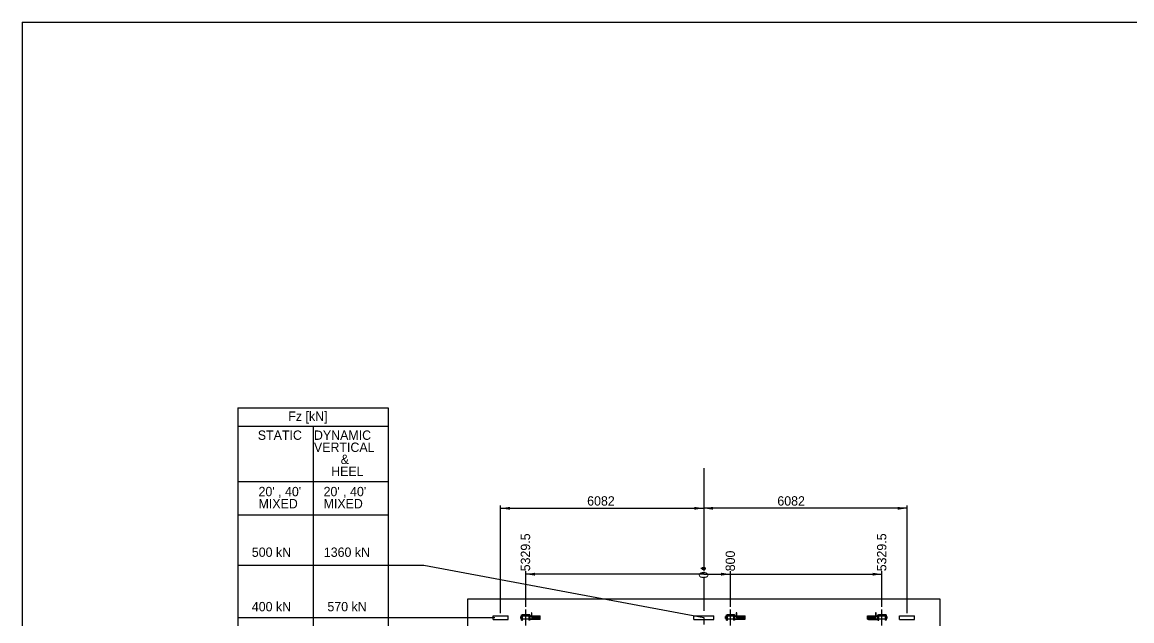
# Model space of a CAD drawing. Header units: millimetres. Extents: x 122 to 67127, y 397 to 47119.
# Drawn here: x 421 to 33624, y 29201 to 47119 of the extents above; entities that cross this region are included whole.
import ezdxf

# ---------------------------------------------------------------- set-up
doc = ezdxf.new("R2010")
doc.units = ezdxf.units.MM
doc.header["$LTSCALE"] = 80
doc.linetypes.add('CENTERX2', pattern=[20.32, 12.7, -2.54, 2.54, -2.54])
doc.layers.add('AM_0', color=7, linetype='Continuous', lineweight=25)
for name, color, linetype in [('AM_5', 3, 'Continuous'), ('AM_6', 2, 'Continuous'), ('AM_7', 4, 'CENTERX2')]:
    doc.layers.add(name, color=color, linetype=linetype)
doc.styles.add('SLDTEXTSTYLE0', font='ARIAL.TTF', dxfattribs={"width": 0.948})
doc.dimstyles.new('SLDDIMSTYLE0', dxfattribs={"dimtxt": 280, "dimasz": 28.717949, "dimexe": 0, "dimexo": 0.0625, "dimgap": 70, "dimtad": 0, "dimtih": 1, "dimtoh": 1, "dimdec": 0, "dimrnd": 1e-09, "dimdsep": 46, "dimtxsty": 'SLDTEXTSTYLE0', "dimblk1": 'ORIGIN', "dimblk2": 'ORIGIN', "dimsah": 1, "dimcen": 0.09, "dimadec": 0, "dimazin": 2, "dimtfac": 1, "dimtdec": 0, "dimtofl": 0, "dimtmove": 0, "dimatfit": 3, "dimldrblk": 'ORIGIN', "dimfxl": 1, "dimfrac": 2, "dimtolj": 1, "dimtzin": 12, "dimarcsym": 0})
doc.dimstyles.new('SLDDIMSTYLE1', dxfattribs={"dimtxt": 280, "dimasz": 280, "dimexe": 0, "dimexo": 0.0625, "dimgap": 70, "dimtad": 0, "dimtih": 1, "dimtoh": 1, "dimdec": 1, "dimrnd": 1e-09, "dimzin": 12, "dimdsep": 46, "dimtxsty": 'SLDTEXTSTYLE0', "dimsah": 1, "dimcen": 0.09, "dimadec": 0, "dimazin": 3, "dimtfac": 1, "dimtdec": 1, "dimtofl": 0, "dimtmove": 0, "dimatfit": 3, "dimfxl": 1, "dimfrac": 2, "dimtolj": 1, "dimtzin": 12, "dimarcsym": 0})
doc.dimstyles.new('SLDDIMSTYLE2', dxfattribs={"dimtxt": 280, "dimasz": 280, "dimexe": 0, "dimexo": 0.0625, "dimgap": 70, "dimtad": 1, "dimdec": 1, "dimrnd": 1e-09, "dimzin": 12, "dimdsep": 46, "dimtxsty": 'SLDTEXTSTYLE0', "dimsah": 1, "dimcen": 0.09, "dimadec": 0, "dimazin": 3, "dimtfac": 1, "dimtdec": 1, "dimtofl": 0, "dimtmove": 0, "dimatfit": 3, "dimfxl": 1, "dimfrac": 2, "dimtolj": 1, "dimtzin": 12, "dimarcsym": 0})

# ---------------------------------------------------------------- blocks, each defined once
blk = doc.blocks.new('_D_6')
at = {"layer": 'AM_5'}
for p, q in [((14734, 29427), (14734, 32649)), ((14734, 32569), (20816, 32569))]:
    blk.add_line(p, q, dxfattribs=at)
for points in [[(14734, 32569), (15014, 32526), (15014, 32612)], [(20816, 32569), (20536, 32612), (20536, 32526)]]:
    blk.add_solid(points, dxfattribs=at)
at = {"layer": 'AM_5', "insert": (17327, 32930), "char_height": 280, "attachment_point": 1, "style": 'SLDTEXTSTYLE0'}
blk.add_mtext('6082', dxfattribs=at)
blk = doc.blocks.new('_D_7')
at = {"layer": 'AM_5'}
for p, q in [((26898, 32569), (20816, 32569)), ((26898, 29427), (26898, 32649))]:
    blk.add_line(p, q, dxfattribs=at)
for points in [[(20816, 32569), (21096, 32526), (21096, 32612)], [(26898, 32569), (26618, 32612), (26618, 32526)]]:
    blk.add_solid(points, dxfattribs=at)
at = {"layer": 'AM_5', "insert": (23018, 32930), "char_height": 280, "attachment_point": 1, "style": 'SLDTEXTSTYLE0'}
blk.add_mtext('6082', dxfattribs=at)
blk = doc.blocks.new('_Origin')
at = {"color": 0, "linetype": 'ByBlock', "lineweight": -2}
blk.add_line((0, 0), (-1, 0), dxfattribs=at)
blk.add_circle((0, 0), 0.5, dxfattribs=at)
blk = doc.blocks.new('_D_16')
at = {"layer": 'AM_5'}
blk.add_line((20816, 33686), (20816, 30683), dxfattribs=at)
at = {"layer": 'AM_5', "xscale": 86.1538461538, "yscale": 86.1538461538}
blk.add_blockref('_Origin', (20816, 30769), dxfattribs=at)
at = {"layer": 'AM_5', "insert": (20670, 30469), "char_height": 280, "attachment_point": 1, "rotation": 90, "style": 'SLDTEXTSTYLE0'}
blk.add_mtext('0', dxfattribs=at)
blk = doc.blocks.new('_D_17')
at = {"layer": 'AM_5'}
for p, q in [((15487, 29622), (15487, 30683)), ((20816, 30597), (15487, 30597))]:
    blk.add_line(p, q, dxfattribs=at)
blk.add_solid([(15487, 30597), (15767, 30553), (15767, 30640)], dxfattribs=at)
at = {"layer": 'AM_5', "insert": (15341, 30683), "char_height": 280, "attachment_point": 1, "rotation": 90, "style": 'SLDTEXTSTYLE0'}
blk.add_mtext('5329.5', dxfattribs=at)
blk = doc.blocks.new('_D_18')
at = {"layer": 'AM_5'}
for p, q in [((20816, 30597), (21616, 30597)), ((21616, 29622), (21616, 30683))]:
    blk.add_line(p, q, dxfattribs=at)
blk.add_solid([(21616, 30597), (21336, 30640), (21336, 30553)], dxfattribs=at)
at = {"layer": 'AM_5', "insert": (21470, 30683), "char_height": 280, "attachment_point": 1, "rotation": 90, "style": 'SLDTEXTSTYLE0'}
blk.add_mtext('800', dxfattribs=at)
blk = doc.blocks.new('_D_19')
at = {"layer": 'AM_5'}
for p, q in [((21616, 30597), (26146, 30597)), ((26146, 29622), (26146, 30683))]:
    blk.add_line(p, q, dxfattribs=at)
blk.add_solid([(26146, 30597), (25866, 30640), (25866, 30553)], dxfattribs=at)
at = {"layer": 'AM_5', "insert": (26000, 30683), "char_height": 280, "attachment_point": 1, "rotation": 90, "style": 'SLDTEXTSTYLE0'}
blk.add_mtext('5329.5', dxfattribs=at)

msp = doc.modelspace()

# ---------------------------------------------------------------- linework, layer by layer
at = {"layer": 'AM_0'}
for p, q in [((421.47, 47118.6), (421.47, 398.6)), ((421.47, 47118.6), (66879.44, 47118.6)), ((6873.4, 35572.84), (11373.4, 35572.84)), ((6873.4, 35572.84), (6873.4, 22575.45)), ((11373.4, 35572.84), (11373.4, 22575.45)), ((6873.4, 35022.84), (11373.4, 35022.84)), ((9123.4, 35022.84), (9123.4, 13813.33)), ((6873.4, 33372.84), (11373.4, 33372.84)), ((6873.4, 32372.84), (11373.4, 32372.84)), ((6873.4, 30863.81), (12435.23, 30863.81)), ((12435.23, 30863.81), (20816.47, 29299.95)), ((13746.47, 29845.45), (13746.47, 15305.45)), ((27886.47, 29845.45), (13746.47, 29845.45)), ((27886.47, 15305.45), (27886.47, 29845.45)), ((6873.4, 29300.77), (14564.17, 29300.77)), ((14509.47, 29347.45), (14959.47, 29347.45)), ((14509.47, 29237.45), (14509.47, 29347.45)), ((14509.47, 29237.45), (14959.47, 29237.45)), ((14959.47, 29237.45), (14959.47, 29347.45)), ((15361.47, 29342.45), (15341.47, 29332.45)), ((15341.47, 29299.95), (15341.47, 29332.45)), ((15341.47, 29267.45), (15341.47, 29299.95)), ((15341.47, 29267.45), (15361.47, 29257.45)), ((15362.97, 29342.45), (15361.47, 29342.45)), ((15361.47, 29342.45), (15361.47, 29299.95)), ((15361.47, 29299.95), (15361.47, 29257.45)), ((15361.47, 29257.45), (15362.97, 29257.45)), ((15362.97, 29217.45), (15362.97, 29382.45)), ((15362.97, 29382.45), (15392.97, 29382.45)), ((15381.97, 29388.45), (15591.97, 29388.45)), ((15381.97, 29388.45), (15381.97, 29382.45)), ((15392.97, 29217.45), (15392.97, 29382.45)), ((15392.97, 29382.45), (15580.97, 29382.45)), ((15580.97, 29342.45), (15392.97, 29342.45)), ((15392.97, 29257.45), (15580.97, 29257.45)), ((15610.97, 29382.45), (15580.97, 29382.45)), ((15580.97, 29382.45), (15580.97, 29217.45)), ((15591.97, 29388.45), (15591.97, 29382.45)), ((15610.97, 29382.45), (15610.97, 29217.45)), ((15610.97, 29345.91), (15658.47, 29345.91)), ((15610.97, 29344.49), (15658.61, 29344.49)), ((15658.47, 29342.45), (15610.97, 29342.45)), ((15610.97, 29257.45), (15681.47, 29257.45)), ((15610.97, 29255.4), (15920.97, 29255.4)), ((15610.97, 29253.98), (15920.97, 29253.98)), ((15885.97, 29236.31), (15610.97, 29236.31)), ((15661.47, 29442.45), (15658.47, 29439.45)), ((15658.47, 29439.45), (15658.47, 29345.45)), ((15674.47, 29439.45), (15658.47, 29439.45)), ((15658.47, 29345.45), (15658.77, 29345.14)), ((15658.47, 29345.45), (15658.87, 29345.45)), ((15658.47, 29343.05), (15658.47, 29314.01)), ((15661.47, 29442.45), (15671.47, 29442.45)), ((15674.47, 29439.45), (15671.47, 29442.45)), ((15674.06, 29345.45), (15674.47, 29345.45)), ((15674.16, 29345.14), (15674.47, 29345.45)), ((15674.32, 29344.49), (15920.97, 29344.49)), ((15674.47, 29345.45), (15674.47, 29439.45)), ((15674.47, 29345.91), (15920.97, 29345.91)), ((15674.47, 29314.01), (15674.47, 29343.05)), ((15681.47, 29342.45), (15674.47, 29342.45)), ((15691.47, 29332.45), (15681.47, 29342.45)), ((15681.47, 29299.95), (15681.47, 29342.45)), ((15681.47, 29257.45), (15681.47, 29299.95)), ((15681.47, 29257.45), (15691.47, 29267.45)), ((15685.08, 29338.84), (15920.97, 29338.84)), ((15685.08, 29261.06), (15920.97, 29261.06)), ((15691.47, 29332.45), (15691.47, 29299.95)), ((15905.97, 29319.04), (15691.47, 29319.04)), ((15691.47, 29307.72), (15875.97, 29307.72)), ((15691.47, 29302.95), (15875.97, 29302.95)), ((15691.47, 29299.95), (15691.47, 29267.45)), ((15691.47, 29293.94), (15875.97, 29293.94)), ((15875.97, 29302.95), (15875.97, 29307.72)), ((15875.97, 29293.94), (15875.97, 29302.95)), ((15875.97, 29291.46), (15875.97, 29293.94)), ((15905.97, 29291.46), (15875.97, 29291.46)), ((15915.97, 29253.98), (15885.97, 29236.31)), ((15905.97, 29305.96), (15905.97, 29319.04)), ((15905.97, 29305.96), (15920.97, 29305.96)), ((15905.97, 29293.94), (15905.97, 29305.96)), ((15905.97, 29291.46), (15905.97, 29293.94)), ((15905.97, 29293.94), (15920.97, 29293.94)), ((15920.97, 29344.49), (15920.97, 29345.91)), ((15920.97, 29338.84), (15920.97, 29344.49)), ((15920.97, 29305.96), (15920.97, 29338.84)), ((15920.97, 29293.94), (15920.97, 29305.96)), ((15920.97, 29261.06), (15920.97, 29293.94)), ((15920.97, 29255.4), (15920.97, 29261.06)), ((15920.97, 29253.98), (15920.97, 29255.4)), ((20516.47, 29237.45), (20516.47, 29347.45)), ((20516.47, 29347.45), (21116.47, 29347.45)), ((20516.47, 29237.45), (21116.47, 29237.45)), ((21116.47, 29237.45), (21116.47, 29347.45)), ((21490.97, 29342.45), (21470.97, 29332.45)), ((21470.97, 29299.95), (21470.97, 29332.45)), ((21470.97, 29267.45), (21470.97, 29299.95)), ((21470.97, 29267.45), (21490.97, 29257.45)), ((21492.47, 29342.45), (21490.97, 29342.45)), ((21490.97, 29342.45), (21490.97, 29299.95)), ((21490.97, 29299.95), (21490.97, 29257.45)), ((21490.97, 29257.45), (21492.47, 29257.45)), ((21492.47, 29382.45), (21522.47, 29382.45)), ((21492.47, 29217.45), (21492.47, 29382.45)), ((21511.47, 29388.45), (21511.47, 29382.45)), ((21511.47, 29388.45), (21721.47, 29388.45)), ((21522.47, 29217.45), (21522.47, 29382.45)), ((21522.47, 29382.45), (21710.47, 29382.45)), ((21710.47, 29342.45), (21522.47, 29342.45)), ((21522.47, 29257.45), (21710.47, 29257.45)), ((21740.47, 29382.45), (21710.47, 29382.45)), ((21710.47, 29382.45), (21710.47, 29217.45)), ((21721.47, 29388.45), (21721.47, 29382.45)), ((21740.47, 29382.45), (21740.47, 29217.45)), ((21740.47, 29345.91), (21787.97, 29345.91)), ((21740.47, 29344.49), (21788.11, 29344.49)), ((21787.97, 29342.45), (21740.47, 29342.45)), ((21740.47, 29257.45), (21810.97, 29257.45)), ((21740.47, 29255.4), (22050.47, 29255.4)), ((21740.47, 29253.98), (22050.47, 29253.98)), ((22015.47, 29236.31), (21740.47, 29236.31)), ((21790.97, 29442.45), (21787.97, 29439.45)), ((21787.97, 29439.45), (21787.97, 29345.45)), ((21803.97, 29439.45), (21787.97, 29439.45)), ((21787.97, 29345.45), (21788.27, 29345.14)), ((21787.97, 29345.45), (21788.37, 29345.45)), ((21787.97, 29343.05), (21787.97, 29314.01)), ((21790.97, 29442.45), (21800.97, 29442.45)), ((21803.97, 29439.45), (21800.97, 29442.45)), ((21803.56, 29345.45), (21803.97, 29345.45)), ((21803.66, 29345.14), (21803.97, 29345.45)), ((21803.82, 29344.49), (22050.47, 29344.49)), ((21803.97, 29345.45), (21803.97, 29439.45)), ((21803.97, 29345.91), (22050.47, 29345.91)), ((21803.97, 29314.01), (21803.97, 29343.05)), ((21810.97, 29342.45), (21803.97, 29342.45)), ((21820.97, 29332.45), (21810.97, 29342.45)), ((21810.97, 29299.95), (21810.97, 29342.45)), ((21810.97, 29257.45), (21810.97, 29299.95)), ((21810.97, 29257.45), (21820.97, 29267.45)), ((21814.58, 29338.84), (22050.47, 29338.84)), ((21814.58, 29261.06), (22050.47, 29261.06)), ((21820.97, 29332.45), (21820.97, 29299.95)), ((22035.47, 29319.04), (21820.97, 29319.04)), ((21820.97, 29307.72), (22005.47, 29307.72)), ((21820.97, 29302.95), (22005.47, 29302.95)), ((21820.97, 29299.95), (21820.97, 29267.45)), ((21820.97, 29293.94), (22005.47, 29293.94)), ((22005.47, 29302.95), (22005.47, 29307.72)), ((22005.47, 29293.94), (22005.47, 29302.95)), ((22005.47, 29291.46), (22005.47, 29293.94)), ((22035.47, 29291.46), (22005.47, 29291.46)), ((22045.47, 29253.98), (22015.47, 29236.31)), ((22035.47, 29305.96), (22035.47, 29319.04)), ((22035.47, 29305.96), (22050.47, 29305.96)), ((22035.47, 29293.94), (22035.47, 29305.96)), ((22035.47, 29291.46), (22035.47, 29293.94)), ((22035.47, 29293.94), (22050.47, 29293.94)), ((22050.47, 29344.49), (22050.47, 29345.91)), ((22050.47, 29338.84), (22050.47, 29344.49)), ((22050.47, 29305.96), (22050.47, 29338.84)), ((22050.47, 29293.94), (22050.47, 29305.96)), ((22050.47, 29261.06), (22050.47, 29293.94)), ((22050.47, 29255.4), (22050.47, 29261.06)), ((22050.47, 29253.98), (22050.47, 29255.4)), ((25711.97, 29345.91), (25958.47, 29345.91)), ((25711.97, 29344.49), (25711.97, 29345.91)), ((25711.97, 29338.84), (25711.97, 29344.49)), ((25711.97, 29344.49), (25958.61, 29344.49)), ((25711.97, 29305.96), (25711.97, 29338.84)), ((25711.97, 29338.84), (25947.86, 29338.84)), ((25711.97, 29305.96), (25726.97, 29305.96)), ((25711.97, 29293.94), (25711.97, 29305.96)), ((25711.97, 29293.94), (25726.97, 29293.94)), ((25711.97, 29261.06), (25711.97, 29293.94)), ((25711.97, 29255.4), (25711.97, 29261.06)), ((25711.97, 29261.06), (25947.86, 29261.06)), ((25711.97, 29255.4), (26021.97, 29255.4)), ((25711.97, 29253.98), (25711.97, 29255.4)), ((25711.97, 29253.98), (26021.97, 29253.98)), ((25716.97, 29253.98), (25746.97, 29236.31)), ((25941.47, 29319.04), (25726.97, 29319.04)), ((25726.97, 29319.04), (25726.97, 29305.96)), ((25726.97, 29305.96), (25726.97, 29293.94)), ((25726.97, 29293.94), (25726.97, 29291.46)), ((25756.97, 29291.46), (25726.97, 29291.46)), ((25746.97, 29236.31), (26021.97, 29236.31)), ((25756.97, 29307.72), (25941.47, 29307.72)), ((25756.97, 29302.95), (25756.97, 29307.72)), ((25756.97, 29302.95), (25941.47, 29302.95)), ((25756.97, 29302.95), (25756.97, 29293.94)), ((25756.97, 29293.94), (25756.97, 29291.46)), ((25756.97, 29293.94), (25941.47, 29293.94)), ((25951.47, 29342.45), (25941.47, 29332.45)), ((25941.47, 29299.95), (25941.47, 29332.45)), ((25941.47, 29267.45), (25941.47, 29299.95)), ((25941.47, 29267.45), (25951.47, 29257.45)), ((25958.47, 29342.45), (25951.47, 29342.45)), ((25951.47, 29342.45), (25951.47, 29299.95)), ((25951.47, 29299.95), (25951.47, 29257.45)), ((25951.47, 29257.45), (26021.97, 29257.45)), ((25961.47, 29442.45), (25958.47, 29439.45)), ((25958.47, 29439.45), (25958.47, 29345.45)), ((25974.47, 29439.45), (25958.47, 29439.45)), ((25958.47, 29345.45), (25958.77, 29345.14)), ((25958.47, 29345.45), (25958.87, 29345.45)), ((25958.47, 29343.05), (25958.47, 29314.01)), ((25961.47, 29442.45), (25971.47, 29442.45)), ((25974.47, 29439.45), (25971.47, 29442.45)), ((25974.06, 29345.45), (25974.47, 29345.45)), ((25974.16, 29345.14), (25974.47, 29345.45)), ((25974.32, 29344.49), (26021.97, 29344.49)), ((25974.47, 29345.45), (25974.47, 29439.45)), ((25974.47, 29345.91), (26021.97, 29345.91)), ((25974.47, 29314.01), (25974.47, 29343.05)), ((26021.97, 29342.45), (25974.47, 29342.45)), ((26021.97, 29217.45), (26021.97, 29382.45)), ((26021.97, 29382.45), (26051.97, 29382.45)), ((26040.97, 29388.45), (26250.97, 29388.45)), ((26040.97, 29388.45), (26040.97, 29382.45)), ((26051.97, 29217.45), (26051.97, 29382.45)), ((26051.97, 29382.45), (26239.97, 29382.45)), ((26239.97, 29342.45), (26051.97, 29342.45)), ((26051.97, 29257.45), (26239.97, 29257.45)), ((26269.97, 29382.45), (26239.97, 29382.45)), ((26239.97, 29382.45), (26239.97, 29217.45)), ((26250.97, 29388.45), (26250.97, 29382.45)), ((26269.97, 29382.45), (26269.97, 29217.45)), ((26271.47, 29342.45), (26269.97, 29342.45)), ((26269.97, 29257.45), (26271.47, 29257.45)), ((26291.47, 29332.45), (26271.47, 29342.45)), ((26271.47, 29299.95), (26271.47, 29342.45)), ((26271.47, 29257.45), (26271.47, 29299.95)), ((26271.47, 29257.45), (26291.47, 29267.45)), ((26291.47, 29332.45), (26291.47, 29299.95)), ((26291.47, 29299.95), (26291.47, 29267.45)), ((26673.47, 29237.45), (26673.47, 29347.45)), ((26673.47, 29347.45), (27123.47, 29347.45)), ((26673.47, 29237.45), (27123.47, 29237.45)), ((27123.47, 29237.45), (27123.47, 29347.45)), ((15362.97, 29217.45), (15392.97, 29217.45)), ((15610.97, 29217.45), (15580.97, 29217.45)), ((21492.47, 29217.45), (21522.47, 29217.45)), ((21740.47, 29217.45), (21710.47, 29217.45)), ((26021.97, 29217.45), (26051.97, 29217.45)), ((26269.97, 29217.45), (26239.97, 29217.45))]:
    msp.add_line(p, q, dxfattribs=at)
at = {"layer": 'AM_0', "flags": 128}
for points in [[(15666.47, 29350.66), (15668.19, 29350.49), (15669.83, 29349.96), (15671.31, 29349.11), (15672.57, 29347.98), (15673.54, 29346.62), (15674.18, 29345.09), (15674.46, 29343.47), (15674.36, 29341.82), (15673.9, 29340.24), (15673.09, 29338.78), (15671.97, 29337.53), (15670.59, 29336.54), (15669.02, 29335.84), (15667.33, 29335.49), (15665.6, 29335.49), (15663.91, 29335.84), (15662.34, 29336.54), (15660.97, 29337.53), (15659.85, 29338.78), (15659.04, 29340.24), (15658.57, 29341.82), (15658.48, 29343.47), (15658.76, 29345.09), (15659.4, 29346.62), (15660.37, 29347.98), (15661.63, 29349.11), (15663.11, 29349.96), (15664.75, 29350.49), (15666.47, 29350.66)], [(15666.47, 29348.74), (15665.12, 29348.56), (15663.87, 29348.04), (15662.81, 29347.23), (15662.03, 29346.17), (15661.57, 29344.95), (15661.48, 29343.66), (15661.76, 29342.39), (15662.38, 29341.24), (15663.31, 29340.29), (15664.48, 29339.62), (15665.79, 29339.27), (15667.15, 29339.27), (15668.46, 29339.62), (15669.62, 29340.29), (15670.55, 29341.24), (15671.18, 29342.39), (15671.46, 29343.66), (15671.36, 29344.95), (15670.91, 29346.17), (15670.12, 29347.23), (15669.07, 29348.04), (15667.82, 29348.56), (15666.47, 29348.74)], [(21795.97, 29350.66), (21797.69, 29350.49), (21799.33, 29349.96), (21800.81, 29349.11), (21802.07, 29347.98), (21803.04, 29346.62), (21803.68, 29345.09), (21803.96, 29343.47), (21803.86, 29341.82), (21803.4, 29340.24), (21802.59, 29338.78), (21801.47, 29337.53), (21800.09, 29336.54), (21798.52, 29335.84), (21796.83, 29335.49), (21795.1, 29335.49), (21793.41, 29335.84), (21791.84, 29336.54), (21790.47, 29337.53), (21789.35, 29338.78), (21788.54, 29340.24), (21788.07, 29341.82), (21787.98, 29343.47), (21788.26, 29345.09), (21788.9, 29346.62), (21789.87, 29347.98), (21791.13, 29349.11), (21792.61, 29349.96), (21794.25, 29350.49), (21795.97, 29350.66)], [(21795.97, 29348.74), (21794.62, 29348.56), (21793.37, 29348.04), (21792.31, 29347.23), (21791.53, 29346.17), (21791.07, 29344.95), (21790.98, 29343.66), (21791.26, 29342.39), (21791.88, 29341.24), (21792.81, 29340.29), (21793.98, 29339.62), (21795.29, 29339.27), (21796.65, 29339.27), (21797.96, 29339.62), (21799.12, 29340.29), (21800.05, 29341.24), (21800.68, 29342.39), (21800.96, 29343.66), (21800.86, 29344.95), (21800.41, 29346.17), (21799.62, 29347.23), (21798.57, 29348.04), (21797.32, 29348.56), (21795.97, 29348.74)], [(25966.47, 29350.66), (25968.19, 29350.49), (25969.83, 29349.96), (25971.31, 29349.11), (25972.57, 29347.98), (25973.54, 29346.62), (25974.18, 29345.09), (25974.46, 29343.47), (25974.36, 29341.82), (25973.9, 29340.24), (25973.09, 29338.78), (25971.97, 29337.53), (25970.59, 29336.54), (25969.02, 29335.84), (25967.33, 29335.49), (25965.6, 29335.49), (25963.91, 29335.84), (25962.34, 29336.54), (25960.97, 29337.53), (25959.85, 29338.78), (25959.04, 29340.24), (25958.57, 29341.82), (25958.48, 29343.47), (25958.76, 29345.09), (25959.4, 29346.62), (25960.37, 29347.98), (25961.63, 29349.11), (25963.11, 29349.96), (25964.75, 29350.49), (25966.47, 29350.66)], [(25966.47, 29348.74), (25965.12, 29348.56), (25963.87, 29348.04), (25962.81, 29347.23), (25962.03, 29346.17), (25961.57, 29344.95), (25961.48, 29343.66), (25961.76, 29342.39), (25962.38, 29341.24), (25963.31, 29340.29), (25964.48, 29339.62), (25965.79, 29339.27), (25967.15, 29339.27), (25968.46, 29339.62), (25969.62, 29340.29), (25970.55, 29341.24), (25971.18, 29342.39), (25971.46, 29343.66), (25971.36, 29344.95), (25970.91, 29346.17), (25970.12, 29347.23), (25969.07, 29348.04), (25967.82, 29348.56), (25966.47, 29348.74)]]:
    msp.add_lwpolyline(points, dxfattribs=at)
at = {"layer": 'AM_0'}
for centre in [(15666.47, 29314.31), (21795.97, 29314.31), (25966.47, 29314.31)]:
    msp.add_arc(centre, 8.01, 182.186277, 357.813723, dxfattribs=at)
at = {"layer": 'AM_7'}
for p, q in [((20816.47, 33766.31), (20816.47, 11384.58)), ((15486.97, 29057.45), (15486.97, 29542.45)), ((21616.47, 29057.45), (21616.47, 29542.45)), ((26145.97, 29057.45), (26145.97, 29542.45))]:
    msp.add_line(p, q, dxfattribs=at)

# ---------------------------------------------------------------- texts
at = {"layer": 'AM_6', "char_height": 280, "attachment_point": 1, "style": 'SLDTEXTSTYLE0'}
for s, insert in [('Fz [kN]', (8384.44, 35466.4)), ('STATIC', (7471.46, 34897.93)), ('DYNAMIC', (9151.86, 34897.93)), ('VERTICAL', (9151.86, 34536.26)), ('&', (9951.86, 34174.6)), ('     HEEL', (9151.86, 33812.93)), ("20' , 40'", (7493.63, 33210.12)), ("20' , 40'", (9439.72, 33210.12)), ('MIXED', (7493.63, 32848.46)), ('MIXED', (9439.72, 32848.46)), ('500 kN', (7293.26, 31395.67)), ('1360 kN', (9447.75, 31395.67)), ('400 kN', (7293.26, 29766.13)), ('570 kN', (9554.7, 29766.13))]:
    msp.add_mtext(s, dxfattribs=dict(at, insert=insert))

# ---------------------------------------------------------------- dimensions: what is measured, and where the dimension line sits
at = {"layer": 'AM_5'}
for p1, picture, middle in [((14734.47, 29347.45), '_D_6', (17754.91, 32569.18)), ((26898.47, 29347.45), '_D_7', (23445.69, 32569.18))]:
    dim = msp.add_linear_dim(base=(20816.47, 32569.18), p1=p1, p2=(20816.47, 33766.31), dimstyle='SLDDIMSTYLE2', dxfattribs=at)
    dim.commit()
    dim.dimension.update_dxf_attribs({"geometry": picture, "text_midpoint": middle, "dimtype": 160})
for feature_location, offset, origin, dimstyle, picture, middle in [((15486.97, 29542.45), (0, 1140.23), (20816.47, 33766.31), 'SLDDIMSTYLE1', '_D_17', (15486.97, 31270.87)), ((20816.46835945, 33766.30969127), (0, -3083.63364227), (20816.46835945, 33766.30969127), 'SLDDIMSTYLE0', '_D_16', (20816.46835945, 30575.7316072)), ((21616.47, 29542.45), (0, 1140.23), (20816.47, 33766.31), 'SLDDIMSTYLE1', '_D_18', (21616.47, 31003.51)), ((26145.97, 29542.45), (0, 1140.23), (20816.47, 33766.31), 'SLDDIMSTYLE1', '_D_19', (26145.97, 31270.87))]:
    dim = msp.add_ordinate_dim(feature_location=feature_location, offset=offset, dtype=1, origin=origin, dimstyle=dimstyle, dxfattribs=at)
    dim.commit()
    dim.dimension.update_dxf_attribs({"geometry": picture, "text_midpoint": middle})

doc.saveas('drawing.dxf')
